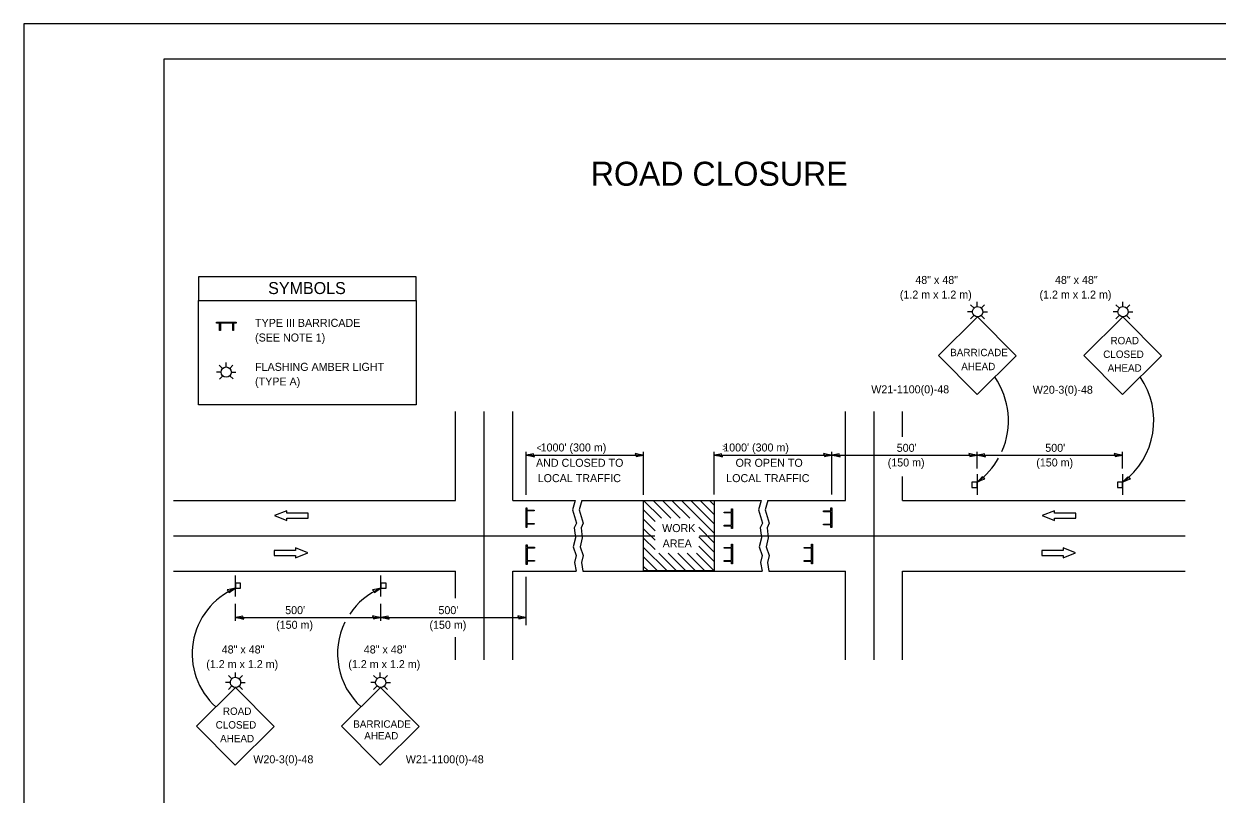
# Model space of a CAD drawing. Extents: x 99842 to 100522, y 98184 to 100428.
# Drawn here: x 99842 to 100182, y 100208.4 to 100428 of the extents above; entities that cross this region are included whole.
import ezdxf

# ---------------------------------------------------------------- set-up
doc = ezdxf.new("R2010")
doc.units = 0
for name, color, linetype in [('Level 2', 7, 'Continuous'), ('Level 29', 7, 'Continuous'), ('Level 3', 7, 'Continuous'), ('Level 43', 7, 'Continuous'), ('Level 46', 7, 'Continuous'), ('Level 49', 7, 'Continuous'), ('Level 54', 7, 'Continuous'), ('Level 55', 7, 'Continuous'), ('Level 9', 7, 'Continuous'), ('Sheets_50 Reference Boundary', 7, 'Continuous'), ('Sheets_General Details', 7, 'Continuous'), ('Sheets_Printer Plotting Border', 7, 'Continuous')]:
    doc.layers.add(name, color=color, linetype=linetype)

msp = doc.modelspace()

# ---------------------------------------------------------------- linework, layer by layer
at = {"layer": 'Level 2'}
for p, q in [((99973.13, 100246.64), (99973.13, 100317.5)), ((100084.26, 100246.64), (100084.26, 100317.5)), ((99884.67, 100282.07), (100021.78, 100282.07)), ((100034.49, 100282.07), (100172.9, 100282.07))]:
    msp.add_line(p, q, dxfattribs=at)
at = {"layer": 'Level 29'}
for p, q in [((99964.98, 100292.13), (99964.98, 100317.5)), ((99981.29, 100292.13), (99981.29, 100317.5)), ((100076.11, 100292.13), (100076.11, 100317.5)), ((100092.41, 100310.29), (100092.41, 100317.5)), ((100092.41, 100292.13), (100092.41, 100298.97)), ((99884.67, 100292.13), (99964.98, 100292.13)), ((99981.29, 100292.13), (99999.05, 100292.13)), ((100001.01, 100292.13), (100052.05, 100292.13)), ((100054.01, 100292.13), (100076.11, 100292.13)), ((100092.41, 100292.13), (100172.9, 100292.13)), ((99884.67, 100272.01), (99964.98, 100272.01)), ((99964.98, 100264.23), (99964.98, 100272.01)), ((99981.29, 100272.01), (99999.35, 100272.01)), ((99981.29, 100246.64), (99981.29, 100272.01)), ((100001.31, 100272.01), (100052.35, 100272.01)), ((100054.31, 100272.01), (100076.11, 100272.01)), ((100076.11, 100246.64), (100076.11, 100272.01)), ((100092.41, 100272.01), (100172.9, 100272.01)), ((100092.41, 100246.64), (100092.41, 100272.01)), ((99964.98, 100246.64), (99964.98, 100253.17))]:
    msp.add_line(p, q, dxfattribs=at)
for points in [[(99999.05, 100292.13), (99998.3, 100289.48), (99999.45, 100285.67), (99998.8, 100284.31), (99999.15, 100281.5), (99998.55, 100278.9), (99999.4, 100276.44), (99998.95, 100274.48), (99999.35, 100272.01)], [(100001.01, 100292.13), (100000.26, 100289.48), (100001.41, 100285.67), (100000.76, 100284.31), (100001.11, 100281.5), (100000.51, 100278.9), (100001.36, 100276.44), (100000.91, 100274.48), (100001.31, 100272.01)], [(100052.05, 100292.13), (100051.3, 100289.48), (100052.45, 100285.67), (100051.8, 100284.31), (100052.15, 100281.5), (100051.55, 100278.9), (100052.4, 100276.44), (100051.95, 100274.48), (100052.35, 100272.01)], [(100054.01, 100292.13), (100053.26, 100289.48), (100054.41, 100285.67), (100053.76, 100284.31), (100054.11, 100281.5), (100053.51, 100278.9), (100054.36, 100276.44), (100053.91, 100274.48), (100054.31, 100272.01)]]:
    msp.add_lwpolyline(points, dxfattribs=at)
at = {"layer": 'Level 43'}
for p, q in [((99985.11, 100293.72), (99985.11, 100305.99)), ((99985.11, 100305.04), (100018.61, 100305.04)), ((100018.61, 100293.72), (100018.61, 100305.99)), ((100038.72, 100293.86), (100038.72, 100305.99)), ((100038.72, 100305.04), (100072.22, 100305.04)), ((100072.22, 100293.86), (100072.22, 100305.99)), ((100072.22, 100305.04), (100113.65, 100305.04)), ((100113.65, 100301.26), (100113.65, 100305.99)), ((100113.65, 100305.04), (100155.08, 100305.04)), ((100155.08, 100301.26), (100155.08, 100305.99)), ((99985.14, 100256.53), (99985.14, 100270.37)), ((99902.28, 100257.81), (99902.28, 100262.62)), ((99943.71, 100257.81), (99943.71, 100262.62)), ((99902.28, 100258.76), (99943.71, 100258.76)), ((99943.71, 100258.76), (99985.14, 100258.76))]:
    msp.add_line(p, q, dxfattribs=at)
for points in [[(99987.48, 100304.54), (99987.29, 100305), (99987.21, 100305.44), (99986.3, 100305.25), (99985.11, 100305.04), (99986.38, 100304.81)], [(100016.23, 100305.54), (100016.42, 100305.08), (100016.5, 100304.64), (100017.42, 100304.83), (100018.61, 100305.04), (100017.34, 100305.27)], [(100041.1, 100304.54), (100040.9, 100305), (100040.83, 100305.44), (100039.91, 100305.25), (100038.72, 100305.04), (100039.99, 100304.81)], [(100069.85, 100305.54), (100070.04, 100305.08), (100070.11, 100304.64), (100071.03, 100304.83), (100072.22, 100305.04), (100070.95, 100305.27)], [(100074.6, 100304.54), (100074.4, 100305), (100074.33, 100305.44), (100073.41, 100305.25), (100072.22, 100305.04), (100073.49, 100304.81)], [(100111.28, 100305.54), (100111.47, 100305.08), (100111.54, 100304.64), (100112.46, 100304.84), (100113.65, 100305.04), (100112.38, 100305.27)], [(100116.02, 100304.54), (100115.83, 100305), (100115.76, 100305.44), (100114.84, 100305.25), (100113.65, 100305.04), (100114.92, 100304.81)], [(100152.71, 100305.54), (100152.9, 100305.08), (100152.97, 100304.64), (100153.89, 100304.84), (100155.08, 100305.04), (100153.81, 100305.27)], [(99941.34, 100259.25), (99941.53, 100258.8), (99941.61, 100258.36), (99942.53, 100258.55), (99943.71, 100258.76), (99942.45, 100258.99)], [(99982.77, 100259.25), (99982.96, 100258.8), (99983.04, 100258.36), (99983.95, 100258.55), (99985.14, 100258.76), (99983.88, 100258.99)], [(99904.66, 100258.26), (99904.46, 100258.71), (99904.39, 100259.15), (99903.47, 100258.96), (99902.28, 100258.76), (99903.55, 100258.52)], [(99946.09, 100258.26), (99945.89, 100258.71), (99945.82, 100259.15), (99944.9, 100258.96), (99943.71, 100258.76), (99944.98, 100258.52)]]:
    msp.add_lwpolyline(points, close=True, dxfattribs=at)
at = {"layer": 'Level 46'}
for p, q in [((100113.65, 100299.66), (100113.65, 100293.72)), ((100155.08, 100299.66), (100155.08, 100293.72)), ((99902.28, 100264.76), (99902.28, 100270.69)), ((99943.71, 100264.76), (99943.71, 100270.69))]:
    msp.add_line(p, q, dxfattribs=at)
for points in [[(100113.65, 100297.33), (100112.16, 100297.33), (100112.16, 100295.84), (100113.65, 100295.84)], [(100155.08, 100297.33), (100153.59, 100297.33), (100153.59, 100295.84), (100155.08, 100295.84)], [(99902.28, 100267.09), (99903.77, 100267.09), (99903.77, 100268.58), (99902.28, 100268.58)], [(99943.71, 100267.09), (99945.2, 100267.09), (99945.2, 100268.58), (99943.71, 100268.58)]]:
    msp.add_lwpolyline(points, close=True, dxfattribs=at)
at = {"layer": 'Level 49'}
for p, q in [((100112.74, 100346.93), (100111.76, 100347.91)), ((100113.67, 100347.4), (100113.67, 100348.75)), ((100114.8, 100346.96), (100115.75, 100347.9)), ((100154.17, 100346.93), (100153.19, 100347.91)), ((100155.18, 100347.38), (100155.19, 100348.73)), ((100155.19, 100347.38), (100155.19, 100348.73)), ((100156.23, 100346.96), (100157.17, 100347.9)), ((100112.31, 100345.92), (100110.93, 100345.92)), ((100112.75, 100344.92), (100111.75, 100343.93)), ((100114.79, 100344.87), (100115.73, 100343.92)), ((100115.22, 100345.91), (100116.56, 100345.91)), ((100153.73, 100345.92), (100152.36, 100345.92)), ((100154.18, 100344.92), (100153.18, 100343.93)), ((100156.22, 100344.87), (100157.16, 100343.92)), ((100156.65, 100345.91), (100157.99, 100345.91)), ((99898.63, 100329.74), (99897.7, 100330.65)), ((99899.68, 100330.18), (99899.68, 100331.48)), ((99900.7, 100329.77), (99901.6, 100330.7)), ((99898.22, 100328.72), (99896.92, 100328.72)), ((99897.75, 100326.74), (99898.66, 100327.67)), ((99901.66, 100326.8), (99900.73, 100327.7)), ((99901.14, 100328.72), (99902.44, 100328.72)), ((99901.28, 100241.26), (99900.3, 100242.25)), ((99902.29, 100241.72), (99902.3, 100243.07)), ((99902.29, 100241.72), (99902.29, 100243.07)), ((99903.33, 100241.29), (99904.28, 100242.23)), ((99942.65, 100241.26), (99941.67, 100242.25)), ((99943.58, 100241.74), (99943.58, 100243.09)), ((99944.7, 100241.29), (99945.65, 100242.23)), ((99900.84, 100240.25), (99899.47, 100240.26)), ((99901.29, 100239.26), (99900.29, 100238.27)), ((99903.32, 100239.21), (99904.27, 100238.26)), ((99903.76, 100240.25), (99905.1, 100240.24)), ((99942.21, 100240.25), (99940.84, 100240.26)), ((99942.66, 100239.26), (99941.66, 100238.27)), ((99944.69, 100239.21), (99945.64, 100238.25)), ((99945.13, 100240.24), (99946.47, 100240.24))]:
    msp.add_line(p, q, dxfattribs=at)
for points in [[(100112.26, 100346.02), (100112.55, 100346.73), (100113.03, 100347.2), (100113.67, 100347.4), (100114.46, 100347.24), (100114.92, 100346.86), (100115.18, 100346.36), (100115.23, 100345.73), (100115.07, 100345.24), (100114.78, 100344.86), (100114.3, 100344.57), (100113.73, 100344.45), (100124.77, 100333.36), (100113.65, 100322.37), (100102.65, 100333.43), (100113.75, 100344.46), (100113.24, 100344.58), (100112.83, 100344.83), (100112.48, 100345.26), (100112.34, 100345.66), (100112.29, 100345.99)], [(100153.65, 100346.06), (100153.69, 100346.02), (100153.98, 100346.73), (100154.46, 100347.2), (100155.1, 100347.4), (100155.89, 100347.23), (100156.35, 100346.86), (100156.61, 100346.36), (100156.66, 100345.73), (100156.5, 100345.24), (100156.21, 100344.86), (100155.73, 100344.57), (100155.16, 100344.45), (100166.2, 100333.36), (100155.08, 100322.37), (100144.08, 100333.43), (100155.18, 100344.46), (100154.67, 100344.57), (100154.26, 100344.83), (100153.91, 100345.26), (100153.77, 100345.66), (100153.72, 100345.99)], [(99896.86, 100342.92), (99902.49, 100342.92), (99902.49, 100342.68), (99901.78, 100342.68), (99901.78, 100340.57), (99901.55, 100340.57), (99901.55, 100342.68), (99898.03, 100342.68), (99898.03, 100340.57), (99897.79, 100340.57), (99897.79, 100342.68), (99896.86, 100342.68), (99896.86, 100342.92)], [(99985.11, 100284.43), (99985.11, 100290.06), (99985.34, 100290.06), (99985.34, 100289.36), (99987.46, 100289.36), (99987.46, 100289.12), (99985.34, 100289.12), (99985.34, 100285.6), (99987.46, 100285.6), (99987.46, 100285.36), (99985.34, 100285.36), (99985.34, 100284.43), (99985.11, 100284.43)], [(100072.22, 100290.06), (100072.22, 100284.43), (100071.98, 100284.43), (100071.98, 100285.13), (100069.87, 100285.13), (100069.87, 100285.36), (100071.98, 100285.36), (100071.98, 100288.89), (100069.87, 100288.89), (100069.87, 100289.12), (100071.98, 100289.12), (100071.98, 100290.06), (100072.22, 100290.06)], [(100043.88, 100289.76), (100043.88, 100284.13), (100043.65, 100284.13), (100043.65, 100284.83), (100041.53, 100284.83), (100041.53, 100285.07), (100043.65, 100285.07), (100043.65, 100288.59), (100041.53, 100288.59), (100041.53, 100288.82), (100043.65, 100288.82), (100043.65, 100289.76), (100043.88, 100289.76)], [(100043.88, 100279.69), (100043.88, 100274.06), (100043.65, 100274.06), (100043.65, 100274.76), (100041.53, 100274.76), (100041.53, 100274.99), (100043.65, 100274.99), (100043.65, 100278.51), (100041.53, 100278.51), (100041.53, 100278.75), (100043.65, 100278.75), (100043.65, 100279.69), (100043.88, 100279.69)], [(100066.7, 100279.69), (100066.7, 100274.06), (100066.47, 100274.06), (100066.47, 100274.76), (100064.35, 100274.76), (100064.35, 100274.99), (100066.47, 100274.99), (100066.47, 100278.51), (100064.35, 100278.51), (100064.35, 100278.75), (100066.47, 100278.75), (100066.47, 100279.69), (100066.7, 100279.69)], [(99985.14, 100273.87), (99985.14, 100279.5), (99985.38, 100279.5), (99985.38, 100278.8), (99987.49, 100278.8), (99987.49, 100278.56), (99985.38, 100278.56), (99985.38, 100275.04), (99987.49, 100275.04), (99987.49, 100274.81), (99985.38, 100274.81), (99985.38, 100273.87), (99985.14, 100273.87)], [(99900.76, 100240.4), (99900.8, 100240.35), (99901.09, 100241.07), (99901.57, 100241.53), (99902.21, 100241.74), (99903, 100241.57), (99903.46, 100241.19), (99903.72, 100240.7), (99903.77, 100240.06), (99903.61, 100239.58), (99903.32, 100239.2), (99902.84, 100238.9), (99902.27, 100238.78), (99913.31, 100227.7), (99902.19, 100216.7), (99891.19, 100227.77), (99902.28, 100238.79), (99901.78, 100238.91), (99901.36, 100239.16), (99901.02, 100239.59), (99900.88, 100239.99), (99900.83, 100240.32)], [(99942.17, 100240.35), (99942.46, 100241.07), (99942.94, 100241.53), (99943.58, 100241.74), (99944.37, 100241.57), (99944.83, 100241.19), (99945.09, 100240.7), (99945.14, 100240.06), (99944.98, 100239.58), (99944.69, 100239.2), (99944.21, 100238.9), (99943.64, 100238.78), (99954.68, 100227.7), (99943.56, 100216.7), (99932.56, 100227.77), (99943.65, 100238.79), (99943.15, 100238.91), (99942.73, 100239.16), (99942.39, 100239.59), (99942.25, 100239.99), (99942.2, 100240.32)]]:
    msp.add_lwpolyline(points, dxfattribs=at)
msp.add_circle((99899.68, 100328.72), 1.46, dxfattribs=at)
at = {"layer": 'Level 54'}
for p, q in [((100018.61, 100292.13), (100018.61, 100292.13)), ((100023.67, 100287.06), (100018.61, 100292.13)), ((100026.36, 100287.06), (100021.29, 100292.13)), ((100029.05, 100287.06), (100023.98, 100292.13)), ((100031.73, 100287.06), (100026.67, 100292.13)), ((100038.72, 100282.76), (100029.35, 100292.13)), ((100038.72, 100285.45), (100032.04, 100292.13)), ((100038.72, 100288.14), (100034.73, 100292.13)), ((100038.72, 100290.82), (100037.41, 100292.13)), ((100021.88, 100286.17), (100018.61, 100289.44)), ((100021.88, 100283.48), (100018.61, 100286.76)), ((100021.88, 100280.8), (100018.61, 100284.07)), ((100038.72, 100280.07), (100034.33, 100284.47)), ((100021.88, 100278.11), (100018.61, 100281.38)), ((100038.72, 100277.39), (100034.33, 100281.78)), ((100025.28, 100272.02), (100018.61, 100278.7)), ((100027.97, 100272.02), (100022.94, 100277.05)), ((100030.66, 100272.02), (100025.63, 100277.05)), ((100033.35, 100272.02), (100028.32, 100277.05)), ((100036.03, 100272.02), (100031, 100277.05)), ((100038.72, 100272.02), (100033.69, 100277.05)), ((100038.72, 100274.7), (100034.33, 100279.09)), ((100022.6, 100272.02), (100018.61, 100276.01)), ((100019.91, 100272.02), (100018.61, 100273.32))]:
    msp.add_line(p, q, dxfattribs=at)
msp.add_lwpolyline([(100018.61, 100292.13), (100038.72, 100292.13), (100038.72, 100272.02), (100018.61, 100272.02)], close=True, dxfattribs=at)
at = {"layer": 'Level 55'}
for points in [[(99891.81, 100349.18), (99953.76, 100349.18), (99953.76, 100355.92), (99891.81, 100355.92)], [(99891.81, 100349.18), (99953.76, 100349.18), (99953.76, 100319.42), (99891.81, 100319.42)], [(100115.86, 100298.33), (100115.43, 100298.59), (100115.11, 100298.89), (100114.49, 100298.2), (100113.65, 100297.33), (100114.81, 100297.89)], [(100115.86, 100298.33), (100115.43, 100298.59), (100115.11, 100298.89), (100114.49, 100298.2), (100113.65, 100297.33), (100114.81, 100297.89)], [(100157.29, 100298.33), (100156.86, 100298.59), (100156.54, 100298.89), (100155.92, 100298.2), (100155.08, 100297.33), (100156.24, 100297.89)], [(100157.29, 100298.33), (100156.86, 100298.59), (100156.54, 100298.89), (100155.92, 100298.2), (100155.08, 100297.33), (100156.24, 100297.89)], [(99899.91, 100266.61), (99900.26, 100266.26), (99900.51, 100265.89), (99901.27, 100266.43), (99902.28, 100267.09), (99901.03, 100266.8)], [(99941.34, 100266.61), (99941.69, 100266.26), (99941.93, 100265.89), (99942.7, 100266.43), (99943.71, 100267.09), (99942.46, 100266.8)]]:
    msp.add_lwpolyline(points, close=True, dxfattribs=at)
for centre, radius, start, end in [((100100.79, 100314.88), 21.76, 336.1521, 34.9447), ((100142.22, 100314.88), 21.76, 306.2394, 34.8973), ((100100.79, 100314.88), 21.76, 306.2394, 330.5454), ((99910.33, 100248.39), 20.36, 113.2912, 228.0281), ((99951.76, 100248.39), 20.36, 113.2912, 146.0864), ((99951.76, 100248.39), 20.36, 153.6618, 228.0281)]:
    msp.add_arc(centre, radius, start, end, dxfattribs=at)
at = {"layer": 'Level 9'}
for points in [[(99923, 100287.09), (99923, 100288.5), (99916.93, 100288.5), (99916.93, 100289.21), (99913.41, 100287.8), (99916.93, 100286.39), (99916.93, 100287.09)], [(100141.75, 100287.09), (100141.75, 100288.5), (100135.68, 100288.5), (100135.68, 100289.21), (100132.17, 100287.8), (100135.68, 100286.39), (100135.68, 100287.09)], [(99913.31, 100277.86), (99913.31, 100276.45), (99919.38, 100276.45), (99919.38, 100275.75), (99922.9, 100277.16), (99919.38, 100278.57), (99919.38, 100277.86)], [(100132.07, 100277.86), (100132.07, 100276.45), (100138.14, 100276.45), (100138.14, 100275.75), (100141.65, 100277.16), (100138.14, 100278.57), (100138.14, 100277.86)]]:
    msp.add_lwpolyline(points, close=True, dxfattribs=at)
at = {"layer": 'Sheets_50 Reference Boundary'}
msp.add_lwpolyline([(99882.01, 100418), (100512.01, 100418), (100512.01, 100018.01), (99882.01, 100018.01)], close=True, dxfattribs=at)
at = {"layer": 'Sheets_General Details'}
for p, q in [((99842.01, 100428.01), (99842.01, 99988.01)), ((100522.01, 100428.01), (99842.01, 100428.01))]:
    msp.add_line(p, q, dxfattribs=at)
msp.add_lwpolyline([(99882.01, 100418.01), (100512.01, 100418.01), (100512.01, 99998.01), (99882.01, 99998.01)], close=True, dxfattribs=at)
at = {"layer": 'Sheets_Printer Plotting Border'}
msp.add_lwpolyline([(99842.01, 99988.01), (100522.01, 99988.01), (100522.01, 100428.01), (99842.01, 100428.01)], close=True, dxfattribs=at)

# ---------------------------------------------------------------- texts
at = {"layer": 'Level 3'}
msp.add_text('ROAD CLOSURE', height=6.84, dxfattribs=at).set_placement((100003.54, 100381.86))
at = {"layer": 'Level 43'}
for s, height, rotation, p in [('<', 1.82, 359.2824, (99988.06, 100306.26)), (" 1000' (300 m)", 2.28, 360, (99988.41, 100306.09)), ('>', 1.82, 359.2824, (100041.03, 100306.28)), ("  1000' (300 m) ", 2.28, 360, (100039.59, 100306.09)), ('AND CLOSED TO', 2.28, 360, (99987.94, 100301.72)), ('OR OPEN TO', 2.28, 360, (100044.8, 100301.72)), ('LOCAL TRAFFIC', 2.28, 360, (99988.42, 100297.35)), ('LOCAL TRAFFIC', 2.28, 360, (100042.14, 100297.35))]:
    msp.add_text(s, height=height, rotation=rotation, dxfattribs=at).set_placement(p)
for s, p in [("500'", (100090.72, 100305.99)), ("500'", (100133.05, 100305.99)), ('(150 m)', (100088.15, 100301.81)), ('(150 m)', (100130.48, 100301.81)), ("500'", (99916.47, 100259.71)), ("500'", (99960.14, 100259.71)), ('(150 m)', (99913.9, 100255.53)), ('(150 m)', (99957.58, 100255.53))]:
    msp.add_text(s, height=2.28, dxfattribs=at).set_placement(p)
at = {"layer": 'Level 49'}
for s, p in [('48" x 48"', (100096.01, 100353.86)), ('48" x 48"', (100135.81, 100353.86)), ('(1.2 m x 1.2 m)', (100091.6, 100349.68)), ('(1.2 m x 1.2 m)', (100131.4, 100349.68)), ('W21-1100(0)-48', (100083.46, 100322.66)), ('W20-3(0)-48', (100129.49, 100322.55)), ('48" x 48"', (99898.39, 100248.5)), ('48" x 48"', (99938.87, 100248.5)), ('(1.2 m x 1.2 m)', (99893.98, 100244.32)), ('(1.2 m x 1.2 m)', (99934.46, 100244.32)), ('W20-3(0)-48', (99907.39, 100217.19)), ('W21-1100(0)-48', (99950.84, 100217.19))]:
    msp.add_text(s, height=2.28, dxfattribs=at).set_placement(p)
for s, height, p in [('ROAD', 2.105, (100151.62, 100336.65)), ('BARRICADE', 2.107, (100105.95, 100333.26)), ('CLOSED', 2.105, (100149.55, 100332.76)), ('AHEAD', 2.107, (100109.1, 100329.26)), ('AHEAD', 2.105, (100150.82, 100328.84)), ('ROAD', 2.105, (99898.72, 100230.99)), ('CLOSED', 2.105, (99896.66, 100227.09)), ('BARRICADE', 2.107, (99935.85, 100227.32)), ('AHEAD', 2.105, (99897.93, 100223.18)), ('AHEAD', 2.107, (99939, 100223.99))]:
    msp.add_text(s, height=height, rotation=360, dxfattribs=at).set_placement(p)
at = {"layer": 'Level 55'}
for s, height, p in [('SYMBOLS', 3.42, (99911.63, 100350.97)), ('TYPE III BARRICADE', 2.28, (99907.89, 100341.62)), ('(SEE NOTE 1)', 2.28, (99907.89, 100337.44)), ('FLASHING AMBER LIGHT', 2.28, (99907.89, 100329.08)), ('(TYPE A)', 2.28, (99907.89, 100324.9)), ('WORK', 2.28, (100023.87, 100283.1)), ('AREA', 2.28, (100024.02, 100278.73))]:
    msp.add_text(s, height=height, dxfattribs=at).set_placement(p)

doc.saveas('drawing.dxf')
